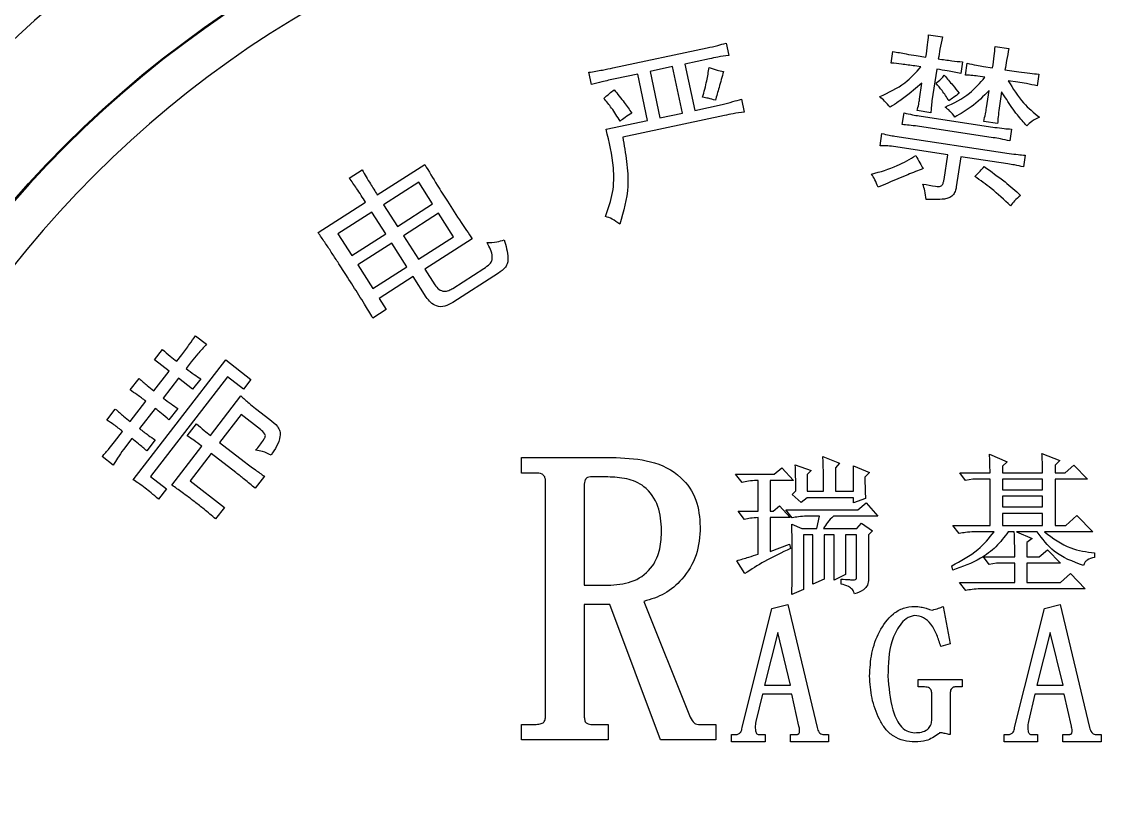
# Model space of a CAD drawing. Header units: millimetres. Extents: x 2320 to 4000, y 933 to 2121.
# Drawn here: x 3435.5 to 3507, y 1900.3 to 1952 of the extents above; entities that cross this region are included whole.
import ezdxf

# ---------------------------------------------------------------- set-up
doc = ezdxf.new("R2010")
doc.units = ezdxf.units.MM

msp = doc.modelspace()

# ---------------------------------------------------------------- linework, layer by layer
at = {"color": 7, "linetype": 'Continuous', "lineweight": 25}
for p, q in [((3494.814, 1951.144), (3495.715, 1951.008)), ((3481.561, 1950.604), (3481.732, 1949.801)), ((3499.171, 1950.393), (3500.072, 1950.257)), ((3474.161, 1948.986), (3480.32, 1950.296)), ((3492.369, 1949.302), (3492.485, 1950.068)), ((3494.009, 1949.79), (3494.641, 1949.696)), ((3478.063, 1949.068), (3476.59, 1948.755)), ((3478.708, 1946.033), (3478.063, 1949.068)), ((3480.473, 1949.582), (3478.867, 1949.24)), ((3478.867, 1949.24), (3479.512, 1946.205)), ((3494.312, 1949.054), (3493.906, 1949.115)), ((3495.348, 1948.898), (3495.035, 1946.824)), ((3497.034, 1949.379), (3496.918, 1948.613)), ((3497.228, 1948.52), (3497.344, 1949.287)), ((3498.418, 1949.078), (3499.003, 1948.989)), ((3472.76, 1947.894), (3472.59, 1948.698)), ((3475.786, 1948.585), (3474.314, 1948.271)), ((3476.431, 1945.55), (3475.786, 1948.585)), ((3476.59, 1948.755), (3477.235, 1945.72)), ((3498.496, 1948.376), (3498.044, 1948.443)), ((3499.815, 1948.866), (3500.716, 1948.731)), ((3502.029, 1948.578), (3501.913, 1947.811)), ((3494.381, 1947.985), (3493.538, 1947.281)), ((3494.225, 1946.947), (3494.381, 1947.985)), ((3498.607, 1946.376), (3498.779, 1947.503)), ((3500.658, 1948.047), (3500.027, 1948.143)), ((3482.57, 1946.948), (3482.75, 1946.099)), ((3499.597, 1947.424), (3499.432, 1946.343)), ((3477.235, 1945.72), (3478.708, 1946.033)), ((3479.512, 1946.205), (3481.297, 1946.584)), ((3493.095, 1945.275), (3493.211, 1946.041)), ((3494.966, 1946.053), (3494.065, 1946.189)), ((3473.71, 1944.972), (3476.431, 1945.55)), ((3481.449, 1945.87), (3474.798, 1944.457)), ((3494.196, 1945.846), (3499.151, 1945.096)), ((3499.328, 1945.346), (3498.427, 1945.482)), ((3491.641, 1943.882), (3491.764, 1944.694)), ((3499.048, 1944.421), (3494.093, 1945.171)), ((3500.239, 1944.979), (3500.123, 1944.212)), ((3492.613, 1944.519), (3500.092, 1943.387)), ((3496.071, 1943.304), (3492.51, 1943.843)), ((3495.825, 1941.683), (3496.071, 1943.304)), ((3496.926, 1943.176), (3496.626, 1941.194)), ((3499.99, 1942.712), (3496.926, 1943.176)), ((3501.135, 1943.276), (3501.019, 1942.509)), ((3458.735, 1940.687), (3461.839, 1942.671)), ((3456.905, 1941.782), (3457.747, 1942.319)), ((3461.452, 1941.505), (3459.153, 1940.035)), ((3462.358, 1940.087), (3461.452, 1941.505)), ((3454.867, 1938.213), (3457.969, 1940.197)), ((3459.153, 1940.035), (3460.059, 1938.617)), ((3460.059, 1938.617), (3462.358, 1940.087)), ((3458.387, 1939.545), (3456.165, 1938.124)), ((3459.293, 1938.127), (3458.387, 1939.545)), ((3462.751, 1939.474), (3460.452, 1938.004)), ((3463.731, 1937.942), (3462.751, 1939.474)), ((3456.165, 1938.124), (3457.071, 1936.705)), ((3457.071, 1936.705), (3459.293, 1938.127)), ((3459.685, 1937.514), (3457.464, 1936.092)), ((3460.666, 1935.981), (3459.685, 1937.514)), ((3460.452, 1938.004), (3461.432, 1936.471)), ((3461.432, 1936.471), (3463.731, 1937.942)), ((3464.954, 1937.804), (3461.85, 1935.82)), ((3457.464, 1936.092), (3458.444, 1934.56)), ((3458.444, 1934.56), (3460.666, 1935.981)), ((3461.083, 1935.329), (3458.862, 1933.908)), ((3461.941, 1933.989), (3461.083, 1935.329)), ((3461.85, 1935.82), (3462.51, 1934.785)), ((3466.663, 1935.552), (3463.674, 1933.64)), ((3463.68, 1934.563), (3465.71, 1935.86)), ((3458.862, 1933.908), (3459.327, 1933.18)), ((3459.327, 1933.18), (3458.446, 1932.618)), ((3446.849, 1931.464), (3447.565, 1930.911)), ((3444.148, 1929.894), (3444.673, 1930.573)), ((3442.768, 1922.042), (3448.825, 1929.879)), ((3445.114, 1929.146), (3444.148, 1929.894)), ((3445.613, 1929.789), (3445.945, 1930.219)), ((3446.553, 1929.749), (3446.221, 1929.32)), ((3448.825, 1929.879), (3450.47, 1928.605)), ((3444.119, 1927.858), (3445.114, 1929.146)), ((3442.563, 1927.917), (3443.144, 1928.668)), ((3448.936, 1928.765), (3443.902, 1922.251)), ((3445.722, 1928.676), (3444.727, 1927.388)), ((3446.654, 1927.957), (3445.722, 1928.676)), ((3447.179, 1928.636), (3446.654, 1927.957)), ((3449.973, 1927.962), (3448.936, 1928.765)), ((3450.47, 1928.605), (3449.973, 1927.962)), ((3447.812, 1924.944), (3449.805, 1927.521)), ((3442.569, 1925.853), (3443.593, 1927.177)), ((3444.201, 1926.707), (3443.177, 1925.384)), ((3445.685, 1926.704), (3445.104, 1925.953)), ((3450.778, 1926.711), (3451.71, 1925.992)), ((3441.042, 1925.948), (3441.594, 1926.664)), ((3449.832, 1926.3), (3448.42, 1924.474)), ((3451.085, 1925.331), (3449.832, 1926.3)), ((3446.302, 1924.912), (3446.911, 1925.7)), ((3441.545, 1924.528), (3442.071, 1925.208)), ((3442.679, 1924.738), (3442.126, 1924.023)), ((3444.206, 1924.644), (3443.654, 1923.928)), ((3445.296, 1921.688), (3447.258, 1924.228)), ((3448.42, 1924.474), (3450.032, 1923.228)), ((3441.451, 1923), (3440.735, 1923.553)), ((3447.866, 1923.758), (3446.485, 1921.97)), ((3449.478, 1922.512), (3447.866, 1923.758)), ((3468.179, 1923.491), (3474.373, 1923.491)), ((3468.179, 1922.479), (3468.179, 1923.491)), ((3487.9, 1923.571), (3488.991, 1923.115)), ((3498.799, 1923.718), (3499.967, 1923.221)), ((3499.967, 1923.221), (3499.658, 1922.926)), ((3502.234, 1923.757), (3503.401, 1923.301)), ((3503.401, 1923.301), (3503.092, 1923.001)), ((3469.06, 1922.479), (3468.179, 1922.479)), ((3482.188, 1922.404), (3484.712, 1922.404)), ((3482.605, 1921.871), (3482.188, 1922.404)), ((3484.712, 1922.404), (3485.212, 1922.829)), ((3485.212, 1922.829), (3485.981, 1921.986)), ((3486.087, 1923.022), (3487.138, 1922.642)), ((3487.138, 1922.642), (3486.867, 1922.374)), ((3488.991, 1923.115), (3488.72, 1922.818)), ((3488.72, 1922.818), (3488.72, 1921.286)), ((3489.907, 1921.286), (3489.907, 1922.945)), ((3489.907, 1922.945), (3490.958, 1922.524)), ((3490.958, 1922.524), (3490.65, 1922.219)), ((3497.241, 1922.002), (3496.869, 1922.497)), ((3496.869, 1922.497), (3498.838, 1922.497)), ((3499.658, 1922.926), (3499.658, 1922.497)), ((3499.658, 1922.497), (3502.272, 1922.497)), ((3503.092, 1923.001), (3503.092, 1922.497)), ((3503.092, 1922.497), (3503.755, 1922.497)), ((3503.755, 1922.497), (3504.327, 1923)), ((3504.327, 1923), (3505.215, 1922.079)), ((3443.902, 1922.251), (3444.939, 1921.448)), ((3446.485, 1921.97), (3448.74, 1920.226)), ((3451.349, 1922.269), (3450.74, 1921.481)), ((3469.752, 1906.636), (3469.752, 1921.878)), ((3473.816, 1922.226), (3472.693, 1922.226)), ((3483.655, 1921.986), (3483.556, 1921.986)), ((3483.655, 1919.981), (3483.655, 1921.986)), ((3485.981, 1921.986), (3484.437, 1921.986)), ((3484.437, 1921.986), (3484.437, 1919.981)), ((3486.867, 1922.374), (3486.867, 1921.286)), ((3497.72, 1922.079), (3497.241, 1922.002)), ((3498.838, 1922.079), (3497.72, 1922.079)), ((3498.838, 1919.049), (3498.838, 1922.079)), ((3499.658, 1922.079), (3499.658, 1921.379)), ((3502.272, 1922.079), (3499.658, 1922.079)), ((3502.272, 1921.379), (3502.272, 1922.079)), ((3505.215, 1922.079), (3503.092, 1922.079)), ((3503.092, 1922.079), (3503.092, 1919.049)), ((3444.939, 1921.448), (3444.414, 1920.769)), ((3472.282, 1921.649), (3472.282, 1915.142)), ((3485.893, 1921.08), (3486.125, 1921.313)), ((3486.486, 1920.559), (3485.893, 1921.08)), ((3486.867, 1921.286), (3487.939, 1921.286)), ((3488.72, 1921.286), (3489.907, 1921.286)), ((3499.658, 1921.379), (3502.272, 1921.379)), ((3484.635, 1919.981), (3485.057, 1920.329)), ((3485.057, 1920.329), (3485.749, 1919.563)), ((3486.863, 1920.868), (3486.486, 1920.559)), ((3489.907, 1920.868), (3486.863, 1920.868)), ((3489.907, 1920.52), (3489.907, 1920.868)), ((3490.689, 1920.81), (3489.907, 1920.52)), ((3490.192, 1920.074), (3490.734, 1920.537)), ((3490.734, 1920.537), (3491.499, 1919.656)), ((3499.658, 1920.961), (3499.658, 1920.26)), ((3502.272, 1920.961), (3499.658, 1920.961)), ((3499.658, 1920.26), (3502.272, 1920.26)), ((3502.272, 1920.26), (3502.272, 1920.961)), ((3448.74, 1920.226), (3448.159, 1919.475)), ((3482.759, 1919.448), (3482.343, 1919.981)), ((3482.343, 1919.981), (3483.655, 1919.981)), ((3483.655, 1917.176), (3483.655, 1919.563)), ((3484.437, 1919.981), (3484.635, 1919.981)), ((3485.749, 1919.563), (3484.437, 1919.563)), ((3484.437, 1919.563), (3484.437, 1917.357)), ((3485.884, 1919.541), (3485.469, 1920.074)), ((3485.469, 1920.074), (3490.192, 1920.074)), ((3487.668, 1919.656), (3486.835, 1919.656)), ((3487.492, 1918.862), (3487.668, 1919.656)), ((3491.499, 1919.656), (3488.583, 1919.656)), ((3499.658, 1919.843), (3499.658, 1919.049)), ((3502.272, 1919.843), (3499.658, 1919.843)), ((3502.272, 1919.049), (3502.272, 1919.843)), ((3503.793, 1919.049), (3504.521, 1919.704)), ((3504.521, 1919.704), (3505.562, 1918.631)), ((3485.893, 1917.943), (3485.855, 1919.132)), ((3485.855, 1919.132), (3486.515, 1918.862)), ((3486.515, 1918.862), (3487.492, 1918.862)), ((3487.948, 1918.862), (3490.109, 1918.862)), ((3490.109, 1918.862), (3490.431, 1919.209)), ((3490.431, 1919.209), (3491.152, 1918.692)), ((3496.823, 1918.514), (3496.406, 1919.049)), ((3496.406, 1919.049), (3498.838, 1919.049)), ((3499.658, 1919.049), (3502.272, 1919.049)), ((3503.092, 1919.049), (3503.793, 1919.049)), ((3487.245, 1918.444), (3486.636, 1918.444)), ((3486.636, 1918.444), (3486.636, 1914.868)), ((3487.245, 1915.203), (3487.245, 1918.444)), ((3488.634, 1918.444), (3487.987, 1918.444)), ((3487.987, 1918.444), (3487.987, 1915.538)), ((3488.634, 1915.472), (3488.634, 1918.444)), ((3490.101, 1918.444), (3489.377, 1918.444)), ((3489.377, 1918.444), (3489.377, 1915.852)), ((3490.101, 1915.64), (3490.101, 1918.444)), ((3491.152, 1918.692), (3490.881, 1918.443)), ((3490.881, 1918.443), (3490.881, 1915.552)), ((3499.108, 1918.631), (3497.774, 1918.631)), ((3500.423, 1918.631), (3500.025, 1918.631)), ((3501.921, 1918.631), (3500.57, 1918.631)), ((3500.57, 1918.631), (3501.588, 1918.187)), ((3501.588, 1918.187), (3501.24, 1917.925)), ((3505.562, 1918.631), (3502.397, 1918.631)), ((3484.437, 1917.357), (3485.711, 1917.82)), ((3485.711, 1917.82), (3485.787, 1917.543)), ((3485.893, 1915.523), (3485.893, 1917.943)), ((3501.24, 1917.925), (3501.24, 1916.998)), ((3502.057, 1916.998), (3502.591, 1917.461)), ((3502.591, 1917.461), (3503.44, 1916.58)), ((3482.791, 1915.897), (3482.265, 1916.742)), ((3498.784, 1916.503), (3498.413, 1916.998)), ((3498.413, 1916.998), (3500.459, 1916.998)), ((3501.24, 1916.998), (3502.057, 1916.998)), ((3505.679, 1917.256), (3505.679, 1916.963)), ((3496.396, 1916.122), (3496.329, 1916.419)), ((3499.263, 1916.58), (3498.784, 1916.503)), ((3500.459, 1916.58), (3499.263, 1916.58)), ((3500.459, 1915.321), (3500.459, 1916.58)), ((3503.44, 1916.58), (3501.24, 1916.58)), ((3501.24, 1916.58), (3501.24, 1915.321)), ((3485.855, 1914.53), (3485.893, 1915.523)), ((3487.987, 1915.538), (3487.245, 1915.203)), ((3489.377, 1915.852), (3488.634, 1915.472)), ((3489.097, 1915.21), (3489.097, 1915.538)), ((3497.246, 1914.788), (3496.831, 1915.321)), ((3496.831, 1915.321), (3500.459, 1915.321)), ((3501.24, 1915.321), (3503.446, 1915.321)), ((3503.446, 1915.321), (3504.096, 1915.9)), ((3504.096, 1915.9), (3505.061, 1914.903)), ((3472.282, 1915.142), (3474.021, 1915.142)), ((3486.636, 1914.868), (3485.855, 1914.53)), ((3505.061, 1914.903), (3498.197, 1914.903)), ((3473.958, 1913.877), (3472.282, 1913.877)), ((3472.282, 1913.877), (3472.282, 1906.616)), ((3477.267, 1905.023), (3473.958, 1913.877)), ((3476.18, 1914.079), (3479.16, 1906.612)), ((3484.564, 1913.61), (3485.603, 1913.877)), ((3485.603, 1913.877), (3487.519, 1905.835)), ((3502.393, 1913.61), (3503.432, 1913.877)), ((3503.432, 1913.877), (3505.348, 1905.835)), ((3482.617, 1905.822), (3484.564, 1913.61)), ((3495.77, 1913.758), (3496.229, 1911.314)), ((3500.446, 1905.822), (3502.393, 1913.61)), ((3484.944, 1912.042), (3484.066, 1908.605)), ((3485.783, 1908.605), (3484.944, 1912.042)), ((3502.773, 1912.042), (3501.895, 1908.605)), ((3503.612, 1908.605), (3502.773, 1912.042)), ((3496.229, 1911.314), (3495.615, 1911.121)), ((3494.138, 1908.485), (3494.138, 1908.964)), ((3494.138, 1908.964), (3497.023, 1908.964)), ((3497.023, 1908.964), (3497.023, 1908.485)), ((3484.066, 1908.605), (3485.783, 1908.605)), ((3494.555, 1908.485), (3494.138, 1908.485)), ((3497.023, 1908.485), (3496.534, 1908.485)), ((3501.895, 1908.605), (3503.612, 1908.605)), ((3483.937, 1908.005), (3483.514, 1906.228)), ((3485.856, 1908.005), (3483.937, 1908.005)), ((3486.33, 1905.925), (3485.856, 1908.005)), ((3495.031, 1906.296), (3495.031, 1907.998)), ((3496.229, 1908.043), (3496.229, 1905.369)), ((3501.766, 1908.005), (3501.343, 1906.228)), ((3503.685, 1908.005), (3501.766, 1908.005)), ((3504.159, 1905.925), (3503.685, 1908.005)), ((3468.179, 1905.023), (3468.179, 1906.035)), ((3468.179, 1906.035), (3469.06, 1906.035)), ((3472.717, 1906.035), (3473.851, 1906.035)), ((3473.851, 1906.035), (3473.851, 1905.023)), ((3479.749, 1906.035), (3480.884, 1906.035)), ((3480.884, 1906.035), (3480.884, 1905.023)), ((3481.922, 1904.89), (3481.922, 1905.369)), ((3481.922, 1905.369), (3482.19, 1905.369)), ((3483.729, 1905.369), (3484.117, 1905.369)), ((3484.117, 1905.369), (3484.117, 1904.89)), ((3485.781, 1904.89), (3485.781, 1905.369)), ((3485.781, 1905.369), (3486.1, 1905.369)), ((3487.886, 1905.369), (3488.273, 1905.369)), ((3488.273, 1905.369), (3488.273, 1904.89)), ((3499.751, 1904.89), (3499.751, 1905.369)), ((3499.751, 1905.369), (3500.019, 1905.369)), ((3501.558, 1905.369), (3501.946, 1905.369)), ((3501.946, 1905.369), (3501.946, 1904.89)), ((3503.61, 1904.89), (3503.61, 1905.369)), ((3503.61, 1905.369), (3503.928, 1905.369)), ((3505.715, 1905.369), (3506.102, 1905.369)), ((3506.102, 1905.369), (3506.102, 1904.89)), ((3473.851, 1905.023), (3468.179, 1905.023)), ((3480.884, 1905.023), (3477.267, 1905.023)), ((3484.117, 1904.89), (3481.922, 1904.89)), ((3488.273, 1904.89), (3485.781, 1904.89)), ((3501.946, 1904.89), (3499.751, 1904.89)), ((3506.102, 1904.89), (3503.61, 1904.89))]:
    msp.add_line(p, q, dxfattribs=at)
msp.add_circle((3488.628, 1893.558), 71.202, dxfattribs=at)
for centre, radius, start, end in [((3488.625, 1893.555), 80, 100.30599, 169.69399), ((3488.625, 1893.555), 80, 10.30621, 79.69381), ((3488.627, 1893.558), 78.5, 100.30599, 169.69399), ((3488.627, 1893.558), 78.5, 10.30621, 79.69381), ((3488.63, 1893.56), 71.137, 270.00008, 179.99995), ((3488.635, 1893.566), 68.457, 90.00009, 359.99993)]:
    msp.add_arc(centre, radius, start, end, dxfattribs=at)
msp.add_open_spline([(3409.515, 1908.27), (3410.065, 1910.905), (3411.166, 1916.176), (3413.816, 1923.821), (3417.167, 1931.174), (3421.256, 1938.149), (3426.024, 1944.677), (3431.426, 1950.691), (3437.406, 1956.131), (3443.904, 1960.939), (3450.852, 1965.072), (3458.185, 1968.469), (3465.812, 1971.168), (3471.076, 1972.302), (3473.708, 1972.869)], degree=3, dxfattribs=at)
for points, knots in [([(3502.333, 1972.959), (3504.969, 1972.409), (3510.24, 1971.308), (3517.884, 1968.657), (3525.238, 1965.307), (3532.212, 1961.217), (3538.741, 1956.45), (3544.751, 1951.046), (3550.206, 1945.073), (3554.96, 1938.549), (3558.067, 1933.64), (3559.355, 1930.828), (3559.523, 1930.462)], [0, 0, 0, 0, 0.109293, 0.218586, 0.327879, 0.437172, 0.546465, 0.655758, 0.765051, 0.874344, 0.983637, 1, 1, 1, 1]), ([(3488.635, 1962.022), (3491.275, 1961.934), (3496.667, 1961.753), (3504.794, 1960.253), (3512.959, 1957.754), (3520.953, 1954.13), (3528.557, 1949.419), (3535.552, 1943.69), (3541.574, 1937.256), (3546.558, 1930.359), (3550.506, 1923.229), (3553.532, 1915.834), (3555.614, 1908.342), (3556.866, 1900.908), (3557.018, 1895.982), (3557.092, 1893.565)], [0, 0, 0, 0, 0.073675, 0.150434, 0.229885, 0.311524, 0.394751, 0.478886, 0.563205, 0.640041, 0.715869, 0.790184, 0.862545, 0.932581, 1, 1, 1, 1]), ([(3494.641, 1949.696), (3494.68, 1949.966), (3494.751, 1950.447), (3494.795, 1950.931), (3494.814, 1951.144)], [0, 0, 0, 0, 0.560014, 1, 1, 1, 1]), ([(3480.32, 1950.296), (3480.553, 1950.348), (3480.969, 1950.441), (3481.381, 1950.554), (3481.561, 1950.604)], [0, 0, 0, 0, 0.5599983, 1, 1, 1, 1]), ([(3495.715, 1951.008), (3495.659, 1950.741), (3495.559, 1950.265), (3495.484, 1949.785), (3495.451, 1949.573)], [0, 0, 0, 0, 0.559978, 1, 1, 1, 1]), ([(3499.003, 1948.989), (3499.043, 1949.25), (3499.114, 1949.716), (3499.154, 1950.186), (3499.171, 1950.393)], [0, 0, 0, 0, 0.56003, 1, 1, 1, 1]), ([(3481.732, 1949.801), (3481.495, 1949.767), (3481.074, 1949.707), (3480.657, 1949.62), (3480.473, 1949.582)], [0, 0, 0, 0, 0.559976, 1, 1, 1, 1]), ([(3492.485, 1950.068), (3492.768, 1950.011), (3493.275, 1949.909), (3493.785, 1949.826), (3494.009, 1949.79)], [0, 0, 0, 0, 0.559995, 1, 1, 1, 1]), ([(3500.072, 1950.257), (3500.017, 1949.999), (3499.918, 1949.537), (3499.846, 1949.071), (3499.815, 1948.866)], [0, 0, 0, 0, 0.559986, 1, 1, 1, 1]), ([(3472.59, 1948.698), (3472.884, 1948.745), (3473.41, 1948.831), (3473.931, 1948.938), (3474.161, 1948.986)], [0, 0, 0, 0, 0.559989, 1, 1, 1, 1]), ([(3480.027, 1947.061), (3480.125, 1947.422), (3480.301, 1948.067), (3480.405, 1948.727), (3480.452, 1949.018)], [0, 0, 0, 0, 0.560024, 1, 1, 1, 1]), ([(3480.452, 1949.018), (3480.623, 1948.95), (3480.928, 1948.829), (3481.252, 1948.775), (3481.395, 1948.751)], [0, 0, 0, 0, 0.560084, 1, 1, 1, 1]), ([(3491.623, 1947.111), (3492.198, 1947.375), (3493.225, 1947.847), (3493.98, 1948.685), (3494.312, 1949.054)], [0, 0, 0, 0, 0.559521, 1, 1, 1, 1]), ([(3493.906, 1949.115), (3493.62, 1949.156), (3493.109, 1949.228), (3492.595, 1949.279), (3492.369, 1949.302)], [0, 0, 0, 0, 0.5599998, 1, 1, 1, 1]), ([(3496.918, 1948.613), (3496.626, 1948.672), (3496.105, 1948.778), (3495.579, 1948.861), (3495.348, 1948.898)], [0, 0, 0, 0, 0.559986, 1, 1, 1, 1]), ([(3495.451, 1949.573), (3495.746, 1949.531), (3496.272, 1949.456), (3496.801, 1949.403), (3497.034, 1949.379)], [0, 0, 0, 0, 0.55999, 1, 1, 1, 1]), ([(3497.344, 1949.287), (3497.543, 1949.241), (3497.899, 1949.16), (3498.26, 1949.103), (3498.418, 1949.078)], [0, 0, 0, 0, 0.55998, 1, 1, 1, 1]), ([(3474.314, 1948.271), (3474.023, 1948.206), (3473.502, 1948.09), (3472.987, 1947.954), (3472.76, 1947.894)], [0, 0, 0, 0, 0.559993, 1, 1, 1, 1]), ([(3481.395, 1948.751), (3481.297, 1948.399), (3481.122, 1947.77), (3480.943, 1947.142), (3480.864, 1946.865)], [0, 0, 0, 0, 0.559985, 1, 1, 1, 1]), ([(3495.303, 1947.983), (3495.415, 1948.068), (3495.614, 1948.22), (3495.772, 1948.415), (3495.842, 1948.5)], [0, 0, 0, 0, 0.5601689, 1, 1, 1, 1]), ([(3495.842, 1948.5), (3496.027, 1948.286), (3496.359, 1947.904), (3496.678, 1947.511), (3496.818, 1947.338)], [0, 0, 0, 0, 0.559994, 1, 1, 1, 1]), ([(3495.895, 1946.419), (3496.458, 1946.685), (3497.463, 1947.16), (3498.18, 1948.004), (3498.496, 1948.376)], [0, 0, 0, 0, 0.560057, 1, 1, 1, 1]), ([(3498.044, 1948.443), (3497.893, 1948.463), (3497.621, 1948.499), (3497.348, 1948.514), (3497.228, 1948.52)], [0, 0, 0, 0, 0.5599717, 1, 1, 1, 1]), ([(3500.716, 1948.731), (3500.96, 1948.697), (3501.397, 1948.635), (3501.836, 1948.595), (3502.029, 1948.578)], [0, 0, 0, 0, 0.5599822, 1, 1, 1, 1]), ([(3473.56, 1946.991), (3473.683, 1947.099), (3473.903, 1947.291), (3474.131, 1947.474), (3474.232, 1947.554)], [0, 0, 0, 0, 0.559968, 1, 1, 1, 1]), ([(3474.232, 1947.554), (3474.46, 1947.277), (3474.867, 1946.783), (3475.234, 1946.259), (3475.396, 1946.028)], [0, 0, 0, 0, 0.560049, 1, 1, 1, 1]), ([(3496.143, 1946.841), (3496.001, 1947.065), (3495.746, 1947.465), (3495.438, 1947.825), (3495.303, 1947.983)], [0, 0, 0, 0, 0.559999, 1, 1, 1, 1]), ([(3498.779, 1947.503), (3498.399, 1947.127), (3497.721, 1946.456), (3496.897, 1945.979), (3496.534, 1945.768)], [0, 0, 0, 0, 0.5596476, 1, 1, 1, 1]), ([(3500.027, 1948.143), (3500.336, 1947.636), (3500.887, 1946.73), (3501.704, 1946.058), (3502.063, 1945.762)], [0, 0, 0, 0, 0.560075, 1, 1, 1, 1]), ([(3501.913, 1947.811), (3501.68, 1947.862), (3501.264, 1947.951), (3500.843, 1948.018), (3500.658, 1948.047)], [0, 0, 0, 0, 0.559981, 1, 1, 1, 1]), ([(3474.624, 1945.491), (3474.447, 1945.786), (3474.13, 1946.314), (3473.734, 1946.784), (3473.56, 1946.991)], [0, 0, 0, 0, 0.559895, 1, 1, 1, 1]), ([(3480.864, 1946.865), (3480.711, 1946.914), (3480.437, 1947), (3480.152, 1947.042), (3480.027, 1947.061)], [0, 0, 0, 0, 0.559787, 1, 1, 1, 1]), ([(3481.297, 1946.584), (3481.536, 1946.648), (3481.962, 1946.763), (3482.384, 1946.891), (3482.57, 1946.948)], [0, 0, 0, 0, 0.560014, 1, 1, 1, 1]), ([(3492.3, 1946.41), (3492.178, 1946.545), (3491.96, 1946.786), (3491.726, 1947.012), (3491.623, 1947.111)], [0, 0, 0, 0, 0.559982, 1, 1, 1, 1]), ([(3493.538, 1947.281), (3493.313, 1947.109), (3492.912, 1946.803), (3492.487, 1946.53), (3492.3, 1946.41)], [0, 0, 0, 0, 0.559929, 1, 1, 1, 1]), ([(3494.065, 1946.189), (3494.102, 1946.329), (3494.169, 1946.579), (3494.208, 1946.835), (3494.225, 1946.947)], [0, 0, 0, 0, 0.559809, 1, 1, 1, 1]), ([(3495.035, 1946.824), (3495.016, 1946.681), (3494.983, 1946.425), (3494.971, 1946.167), (3494.966, 1946.053)], [0, 0, 0, 0, 0.559946, 1, 1, 1, 1]), ([(3496.818, 1947.338), (3496.697, 1947.239), (3496.48, 1947.062), (3496.246, 1946.909), (3496.143, 1946.841)], [0, 0, 0, 0, 0.5599148, 1, 1, 1, 1]), ([(3501.241, 1945.196), (3501.031, 1945.43), (3500.685, 1945.816), (3500.263, 1946.401), (3499.923, 1946.908), (3499.706, 1947.252), (3499.597, 1947.424)], [0, 0, 0, 0, 0.3399585, 0.5599599, 0.7799887, 1, 1, 1, 1]), ([(3475.396, 1946.028), (3475.245, 1945.937), (3474.977, 1945.773), (3474.732, 1945.577), (3474.624, 1945.491)], [0, 0, 0, 0, 0.560212, 1, 1, 1, 1]), ([(3482.75, 1946.099), (3482.506, 1946.064), (3482.07, 1946.001), (3481.638, 1945.91), (3481.449, 1945.87)], [0, 0, 0, 0, 0.559909, 1, 1, 1, 1]), ([(3493.211, 1946.041), (3493.394, 1945.999), (3493.72, 1945.924), (3494.051, 1945.87), (3494.196, 1945.846)], [0, 0, 0, 0, 0.560003, 1, 1, 1, 1]), ([(3496.534, 1945.768), (3496.432, 1945.908), (3496.251, 1946.156), (3496.004, 1946.338), (3495.895, 1946.419)], [0, 0, 0, 0, 0.55966, 1, 1, 1, 1]), ([(3498.427, 1945.482), (3498.466, 1945.648), (3498.535, 1945.944), (3498.585, 1946.244), (3498.607, 1946.376)], [0, 0, 0, 0, 0.560018, 1, 1, 1, 1]), ([(3499.432, 1946.343), (3499.409, 1946.157), (3499.367, 1945.825), (3499.34, 1945.492), (3499.328, 1945.346)], [0, 0, 0, 0, 0.559987, 1, 1, 1, 1]), ([(3502.063, 1945.762), (3501.893, 1945.68), (3501.589, 1945.533), (3501.347, 1945.299), (3501.241, 1945.196)], [0, 0, 0, 0, 0.560517, 1, 1, 1, 1]), ([(3473.661, 1939.269), (3473.85, 1939.782), (3474.228, 1940.808), (3474.237, 1942.781), (3473.91, 1944.14), (3473.71, 1944.972)], [0, 0, 0, 0, 0.279999, 0.559617, 1, 1, 1, 1]), ([(3491.764, 1944.694), (3491.921, 1944.655), (3492.202, 1944.587), (3492.487, 1944.539), (3492.613, 1944.519)], [0, 0, 0, 0, 0.5599706, 1, 1, 1, 1]), ([(3494.093, 1945.171), (3493.907, 1945.194), (3493.575, 1945.235), (3493.241, 1945.263), (3493.095, 1945.275)], [0, 0, 0, 0, 0.559973, 1, 1, 1, 1]), ([(3499.151, 1945.096), (3499.354, 1945.07), (3499.715, 1945.022), (3500.079, 1944.992), (3500.239, 1944.979)], [0, 0, 0, 0, 0.559981, 1, 1, 1, 1]), ([(3474.798, 1944.457), (3474.889, 1943.927), (3475.072, 1942.866), (3475.229, 1940.932), (3474.842, 1939.59), (3474.606, 1938.771)], [0, 0, 0, 0, 0.280556, 0.560904, 1, 1, 1, 1]), ([(3492.51, 1943.843), (3492.348, 1943.862), (3492.059, 1943.895), (3491.769, 1943.886), (3491.641, 1943.882)], [0, 0, 0, 0, 0.559898, 1, 1, 1, 1]), ([(3500.123, 1944.212), (3499.923, 1944.255), (3499.566, 1944.331), (3499.206, 1944.394), (3499.048, 1944.421)], [0, 0, 0, 0, 0.5600147, 1, 1, 1, 1]), ([(3491.085, 1942.031), (3491.655, 1942.193), (3492.674, 1942.482), (3493.587, 1943.016), (3493.989, 1943.251)], [0, 0, 0, 0, 0.559708, 1, 1, 1, 1]), ([(3493.989, 1943.251), (3494.073, 1943.089), (3494.224, 1942.801), (3494.387, 1942.52), (3494.459, 1942.397)], [0, 0, 0, 0, 0.559988, 1, 1, 1, 1]), ([(3500.092, 1943.387), (3500.287, 1943.361), (3500.633, 1943.315), (3500.982, 1943.288), (3501.135, 1943.276)], [0, 0, 0, 0, 0.559976, 1, 1, 1, 1]), ([(3461.839, 1942.671), (3462.109, 1942.219), (3462.591, 1941.411), (3463.098, 1940.619), (3463.322, 1940.271)], [0, 0, 0, 0, 0.559978, 1, 1, 1, 1]), ([(3497.837, 1941.885), (3497.956, 1942), (3498.167, 1942.207), (3498.358, 1942.432), (3498.442, 1942.531)], [0, 0, 0, 0, 0.560042, 1, 1, 1, 1]), ([(3498.442, 1942.531), (3498.908, 1942.205), (3499.739, 1941.622), (3500.497, 1940.946), (3500.83, 1940.648)], [0, 0, 0, 0, 0.560062, 1, 1, 1, 1]), ([(3501.019, 1942.509), (3500.828, 1942.553), (3500.487, 1942.631), (3500.142, 1942.687), (3499.99, 1942.712)], [0, 0, 0, 0, 0.559977, 1, 1, 1, 1]), ([(3457.969, 1940.197), (3457.777, 1940.497), (3457.433, 1941.033), (3457.066, 1941.553), (3456.905, 1941.782)], [0, 0, 0, 0, 0.560016, 1, 1, 1, 1]), ([(3457.747, 1942.319), (3457.924, 1942.01), (3458.242, 1941.459), (3458.585, 1940.923), (3458.735, 1940.687)], [0, 0, 0, 0, 0.559963, 1, 1, 1, 1]), ([(3491.51, 1941.184), (3491.443, 1941.348), (3491.324, 1941.642), (3491.158, 1941.912), (3491.085, 1942.031)], [0, 0, 0, 0, 0.5599499, 1, 1, 1, 1]), ([(3494.459, 1942.397), (3494.121, 1942.267), (3493.565, 1942.055), (3492.804, 1941.725), (3492.157, 1941.455), (3491.725, 1941.274), (3491.51, 1941.184)], [0, 0, 0, 0, 0.339981, 0.559988, 0.779994, 1, 1, 1, 1]), ([(3500.173, 1939.965), (3499.762, 1940.353), (3499.026, 1941.045), (3498.201, 1941.628), (3497.837, 1941.885)], [0, 0, 0, 0, 0.5597446, 1, 1, 1, 1]), ([(3494.444, 1941.384), (3494.721, 1941.336), (3495.067, 1941.275), (3495.478, 1941.215), (3495.701, 1941.269), (3495.787, 1941.479), (3495.812, 1941.615), (3495.825, 1941.683)], [0, 0, 0, 0, 0.501944, 0.62742, 0.749685, 0.8745, 1, 1, 1, 1]), ([(3494.661, 1940.384), (3494.634, 1940.574), (3494.586, 1940.913), (3494.487, 1941.24), (3494.444, 1941.384)], [0, 0, 0, 0, 0.559973, 1, 1, 1, 1]), ([(3496.626, 1941.194), (3496.606, 1941.096), (3496.565, 1940.901), (3496.409, 1940.636), (3496.153, 1940.463), (3495.561, 1940.344), (3495.061, 1940.366), (3494.661, 1940.384)], [0, 0, 0, 0, 0.125108, 0.249909, 0.374528, 0.499595, 1, 1, 1, 1]), ([(3500.83, 1940.648), (3500.695, 1940.532), (3500.455, 1940.325), (3500.259, 1940.075), (3500.173, 1939.965)], [0, 0, 0, 0, 0.560058, 1, 1, 1, 1]), ([(3463.322, 1940.271), (3463.619, 1939.806), (3464.151, 1938.975), (3464.708, 1938.162), (3464.954, 1937.804)], [0, 0, 0, 0, 0.560011, 1, 1, 1, 1]), ([(3474.606, 1938.771), (3474.442, 1938.888), (3474.149, 1939.098), (3473.81, 1939.217), (3473.661, 1939.269)], [0, 0, 0, 0, 0.560728, 1, 1, 1, 1]), ([(3456.792, 1935.286), (3456.578, 1935.62), (3456.225, 1936.171), (3455.728, 1936.934), (3455.306, 1937.579), (3455.013, 1938.002), (3454.867, 1938.213)], [0, 0, 0, 0, 0.340004, 0.560006, 0.780008, 1, 1, 1, 1]), ([(3465.71, 1935.86), (3465.846, 1935.955), (3466.049, 1936.097), (3466.262, 1936.368), (3466.282, 1936.885), (3466.081, 1937.258), (3465.92, 1937.558)], [0, 0, 0, 0, 0.250378, 0.375384, 0.499124, 1, 1, 1, 1]), ([(3465.92, 1937.558), (3466.136, 1937.563), (3466.52, 1937.572), (3466.886, 1937.689), (3467.047, 1937.741)], [0, 0, 0, 0, 0.55983, 1, 1, 1, 1]), ([(3467.047, 1937.741), (3467.159, 1937.345), (3467.3, 1936.85), (3467.278, 1936.227), (3467.084, 1935.853), (3466.831, 1935.672), (3466.663, 1935.552)], [0, 0, 0, 0, 0.500786, 0.625786, 0.750524, 1, 1, 1, 1]), ([(3458.446, 1932.618), (3458.266, 1932.925), (3457.969, 1933.43), (3457.534, 1934.12), (3457.164, 1934.704), (3456.916, 1935.092), (3456.792, 1935.286)], [0, 0, 0, 0, 0.339955, 0.559969, 0.779985, 1, 1, 1, 1]), ([(3462.51, 1934.785), (3462.585, 1934.681), (3462.736, 1934.474), (3463.093, 1934.346), (3463.421, 1934.412), (3463.594, 1934.513), (3463.68, 1934.563)], [0, 0, 0, 0, 0.280433, 0.558464, 0.778886, 1, 1, 1, 1]), ([(3463.674, 1933.64), (3463.511, 1933.54), (3463.186, 1933.341), (3462.625, 1933.357), (3462.211, 1933.634), (3462.031, 1933.87), (3461.941, 1933.989)], [0, 0, 0, 0, 0.280758, 0.558556, 0.778818, 1, 1, 1, 1]), ([(3445.945, 1930.219), (3446.116, 1930.449), (3446.422, 1930.861), (3446.718, 1931.279), (3446.849, 1931.464)], [0, 0, 0, 0, 0.559993, 1, 1, 1, 1]), ([(3444.673, 1930.573), (3444.844, 1930.422), (3445.15, 1930.152), (3445.471, 1929.9), (3445.613, 1929.789)], [0, 0, 0, 0, 0.559975, 1, 1, 1, 1]), ([(3447.565, 1930.911), (3447.37, 1930.699), (3447.023, 1930.32), (3446.696, 1929.924), (3446.553, 1929.749)], [0, 0, 0, 0, 0.560036, 1, 1, 1, 1]), ([(3446.221, 1929.32), (3446.396, 1929.187), (3446.709, 1928.95), (3447.035, 1928.732), (3447.179, 1928.636)], [0, 0, 0, 0, 0.56, 1, 1, 1, 1]), ([(3443.144, 1928.668), (3443.322, 1928.512), (3443.641, 1928.234), (3443.973, 1927.973), (3444.119, 1927.858)], [0, 0, 0, 0, 0.560005, 1, 1, 1, 1]), ([(3443.593, 1927.177), (3443.404, 1927.32), (3443.067, 1927.575), (3442.717, 1927.812), (3442.563, 1927.917)], [0, 0, 0, 0, 0.559985, 1, 1, 1, 1]), ([(3449.805, 1927.521), (3449.983, 1927.365), (3450.3, 1927.086), (3450.632, 1926.825), (3450.778, 1926.711)], [0, 0, 0, 0, 0.559981, 1, 1, 1, 1]), ([(3445.104, 1925.953), (3444.94, 1926.098), (3444.646, 1926.359), (3444.337, 1926.601), (3444.201, 1926.707)], [0, 0, 0, 0, 0.559993, 1, 1, 1, 1]), ([(3444.727, 1927.388), (3444.903, 1927.256), (3445.217, 1927.021), (3445.542, 1926.801), (3445.685, 1926.704)], [0, 0, 0, 0, 0.5599826, 1, 1, 1, 1]), ([(3441.594, 1926.664), (3441.773, 1926.508), (3442.091, 1926.23), (3442.423, 1925.968), (3442.569, 1925.853)], [0, 0, 0, 0, 0.5600053, 1, 1, 1, 1]), ([(3451.71, 1925.992), (3451.884, 1925.845), (3452.146, 1925.626), (3452.388, 1925.224), (3452.369, 1924.52), (3452.044, 1924.035), (3451.784, 1923.647)], [0, 0, 0, 0, 0.250443, 0.375539, 0.499787, 1, 1, 1, 1]), ([(3442.071, 1925.208), (3441.883, 1925.352), (3441.547, 1925.608), (3441.196, 1925.844), (3441.042, 1925.948)], [0, 0, 0, 0, 0.560019, 1, 1, 1, 1]), ([(3443.177, 1925.384), (3443.366, 1925.241), (3443.703, 1924.986), (3444.053, 1924.749), (3444.206, 1924.644)], [0, 0, 0, 0, 0.559983, 1, 1, 1, 1]), ([(3446.911, 1925.7), (3447.075, 1925.554), (3447.368, 1925.293), (3447.677, 1925.051), (3447.812, 1924.944)], [0, 0, 0, 0, 0.559976, 1, 1, 1, 1]), ([(3450.775, 1923.97), (3450.956, 1924.188), (3451.183, 1924.459), (3451.382, 1924.788), (3451.424, 1924.929), (3451.329, 1925.129), (3451.193, 1925.241), (3451.085, 1925.331)], [0, 0, 0, 0, 0.500942, 0.626088, 0.68839, 0.750852, 1, 1, 1, 1]), ([(3443.654, 1923.928), (3443.476, 1924.084), (3443.158, 1924.363), (3442.825, 1924.624), (3442.679, 1924.738)], [0, 0, 0, 0, 0.559979, 1, 1, 1, 1]), ([(3447.258, 1924.228), (3447.083, 1924.36), (3446.77, 1924.597), (3446.445, 1924.816), (3446.302, 1924.912)], [0, 0, 0, 0, 0.55998, 1, 1, 1, 1]), ([(3440.735, 1923.553), (3440.889, 1923.733), (3441.164, 1924.054), (3441.429, 1924.383), (3441.545, 1924.528)], [0, 0, 0, 0, 0.560009, 1, 1, 1, 1]), ([(3442.126, 1924.023), (3441.996, 1923.834), (3441.764, 1923.498), (3441.547, 1923.153), (3441.451, 1923)], [0, 0, 0, 0, 0.5599466, 1, 1, 1, 1]), ([(3451.784, 1923.647), (3451.605, 1923.738), (3451.285, 1923.9), (3450.931, 1923.949), (3450.775, 1923.97)], [0, 0, 0, 0, 0.56002, 1, 1, 1, 1]), ([(3450.032, 1923.228), (3450.275, 1923.045), (3450.709, 1922.718), (3451.154, 1922.407), (3451.349, 1922.269)], [0, 0, 0, 0, 0.559994, 1, 1, 1, 1]), ([(3474.373, 1923.491), (3475.13, 1923.454), (3476.638, 1923.379), (3478.595, 1922.417), (3479.741, 1920.751), (3479.828, 1919.558), (3479.872, 1918.961)], [0, 0, 0, 0, 0.281039, 0.560276, 0.779633, 1, 1, 1, 1]), ([(3487.939, 1921.286), (3487.939, 1921.712), (3487.938, 1922.474), (3487.911, 1923.236), (3487.9, 1923.571)], [0, 0, 0, 0, 0.5600057, 1, 1, 1, 1]), ([(3498.838, 1922.497), (3498.835, 1922.725), (3498.83, 1923.132), (3498.808, 1923.539), (3498.799, 1923.718)], [0, 0, 0, 0, 0.559996, 1, 1, 1, 1]), ([(3502.272, 1922.497), (3502.27, 1922.733), (3502.266, 1923.153), (3502.244, 1923.573), (3502.234, 1923.757)], [0, 0, 0, 0, 0.5599887, 1, 1, 1, 1]), ([(3450.74, 1921.481), (3450.507, 1921.678), (3450.093, 1922.029), (3449.666, 1922.364), (3449.478, 1922.512)], [0, 0, 0, 0, 0.560001, 1, 1, 1, 1]), ([(3469.752, 1921.878), (3469.75, 1921.944), (3469.745, 1922.078), (3469.683, 1922.275), (3469.459, 1922.483), (3469.225, 1922.481), (3469.06, 1922.479)], [0, 0, 0, 0, 0.185924, 0.376141, 0.561387, 1, 1, 1, 1]), ([(3486.125, 1921.313), (3486.124, 1921.632), (3486.123, 1922.202), (3486.098, 1922.771), (3486.087, 1923.022)], [0, 0, 0, 0, 0.5599998, 1, 1, 1, 1]), ([(3443.546, 1921.496), (3443.405, 1921.604), (3443.153, 1921.796), (3442.886, 1921.967), (3442.768, 1922.042)], [0, 0, 0, 0, 0.559966, 1, 1, 1, 1]), ([(3472.693, 1922.226), (3472.625, 1922.218), (3472.522, 1922.207), (3472.408, 1922.13), (3472.28, 1921.968), (3472.281, 1921.79), (3472.282, 1921.649)], [0, 0, 0, 0, 0.2502, 0.376077, 0.501356, 1, 1, 1, 1]), ([(3477.342, 1918.736), (3477.308, 1919.268), (3477.24, 1920.329), (3476.361, 1921.631), (3475.066, 1922.171), (3474.233, 1922.208), (3473.816, 1922.226)], [0, 0, 0, 0, 0.2805488, 0.5587988, 0.7789009, 1, 1, 1, 1]), ([(3483.556, 1921.986), (3483.376, 1921.98), (3483.056, 1921.967), (3482.743, 1921.901), (3482.605, 1921.871)], [0, 0, 0, 0, 0.55994, 1, 1, 1, 1]), ([(3490.65, 1922.219), (3490.65, 1921.956), (3490.65, 1921.486), (3490.677, 1921.016), (3490.689, 1920.81)], [0, 0, 0, 0, 0.560029, 1, 1, 1, 1]), ([(3444.414, 1920.769), (3444.255, 1920.909), (3443.973, 1921.16), (3443.677, 1921.393), (3443.546, 1921.496)], [0, 0, 0, 0, 0.56, 1, 1, 1, 1]), ([(3446.79, 1920.59), (3446.516, 1920.801), (3446.025, 1921.178), (3445.519, 1921.532), (3445.296, 1921.688)], [0, 0, 0, 0, 0.560011, 1, 1, 1, 1]), ([(3448.159, 1919.475), (3447.908, 1919.689), (3447.46, 1920.071), (3446.995, 1920.432), (3446.79, 1920.59)], [0, 0, 0, 0, 0.559974, 1, 1, 1, 1]), ([(3483.655, 1919.563), (3483.486, 1919.554), (3483.184, 1919.539), (3482.889, 1919.476), (3482.759, 1919.448)], [0, 0, 0, 0, 0.559951, 1, 1, 1, 1]), ([(3486.835, 1919.656), (3486.656, 1919.649), (3486.336, 1919.637), (3486.022, 1919.57), (3485.884, 1919.541)], [0, 0, 0, 0, 0.559942, 1, 1, 1, 1]), ([(3488.583, 1919.656), (3488.446, 1919.523), (3488.2, 1919.285), (3488.025, 1918.992), (3487.948, 1918.862)], [0, 0, 0, 0, 0.559329, 1, 1, 1, 1]), ([(3479.872, 1918.961), (3479.832, 1918.334), (3479.754, 1917.084), (3478.806, 1915.578), (3477.591, 1914.503), (3476.649, 1914.22), (3476.18, 1914.079)], [0, 0, 0, 0, 0.280363, 0.559605, 0.780272, 1, 1, 1, 1]), ([(3474.021, 1915.142), (3474.541, 1915.195), (3475.579, 1915.299), (3476.786, 1916.244), (3477.285, 1917.513), (3477.323, 1918.328), (3477.342, 1918.736)], [0, 0, 0, 0, 0.279886, 0.558711, 0.778898, 1, 1, 1, 1]), ([(3496.329, 1916.419), (3496.93, 1916.731), (3498.004, 1917.29), (3498.77, 1918.221), (3499.108, 1918.631)], [0, 0, 0, 0, 0.5599236, 1, 1, 1, 1]), ([(3500.025, 1918.631), (3499.773, 1918.293), (3499.267, 1917.617), (3498.038, 1916.716), (3497.019, 1916.347), (3496.396, 1916.122)], [0, 0, 0, 0, 0.279968, 0.560229, 1, 1, 1, 1]), ([(3497.774, 1918.631), (3497.594, 1918.624), (3497.274, 1918.612), (3496.96, 1918.544), (3496.823, 1918.514)], [0, 0, 0, 0, 0.559904, 1, 1, 1, 1]), ([(3500.459, 1916.998), (3500.457, 1917.303), (3500.454, 1917.848), (3500.432, 1918.392), (3500.423, 1918.631)], [0, 0, 0, 0, 0.559998, 1, 1, 1, 1]), ([(3504.95, 1916.43), (3504.263, 1916.684), (3503.039, 1917.136), (3502.262, 1918.175), (3501.921, 1918.631)], [0, 0, 0, 0, 0.561095, 1, 1, 1, 1]), ([(3502.397, 1918.631), (3502.947, 1918.221), (3503.932, 1917.488), (3505.143, 1917.327), (3505.679, 1917.256)], [0, 0, 0, 0, 0.558187, 1, 1, 1, 1]), ([(3485.787, 1917.543), (3485.207, 1917.272), (3484.172, 1916.789), (3483.213, 1916.17), (3482.791, 1915.897)], [0, 0, 0, 0, 0.56035, 1, 1, 1, 1]), ([(3482.265, 1916.742), (3482.526, 1916.819), (3482.991, 1916.958), (3483.452, 1917.109), (3483.655, 1917.176)], [0, 0, 0, 0, 0.56, 1, 1, 1, 1]), ([(3505.679, 1916.963), (3505.503, 1916.92), (3505.257, 1916.859), (3505.02, 1916.631), (3504.974, 1916.497), (3504.95, 1916.43)], [0, 0, 0, 0, 0.559369, 0.779789, 1, 1, 1, 1]), ([(3489.097, 1915.538), (3489.278, 1915.528), (3489.55, 1915.513), (3489.859, 1915.494), (3490.014, 1915.502), (3490.068, 1915.544), (3490.088, 1915.573), (3490.1, 1915.605), (3490.1, 1915.628), (3490.101, 1915.64)], [0, 0, 0, 0, 0.500078, 0.750087, 0.874285, 0.905493, 0.937008, 0.968662, 1, 1, 1, 1]), ([(3490.881, 1915.552), (3490.871, 1915.413), (3490.852, 1915.136), (3490.501, 1914.757), (3490.168, 1914.639), (3489.965, 1914.568)], [0, 0, 0, 0, 0.279322, 0.559082, 1, 1, 1, 1]), ([(3489.965, 1914.568), (3489.929, 1914.67), (3489.858, 1914.876), (3489.527, 1915.102), (3489.26, 1915.169), (3489.097, 1915.21)], [0, 0, 0, 0, 0.278643, 0.558741, 1, 1, 1, 1]), ([(3498.197, 1914.903), (3498.018, 1914.896), (3497.698, 1914.884), (3497.384, 1914.817), (3497.246, 1914.788)], [0, 0, 0, 0, 0.559942, 1, 1, 1, 1]), ([(3490.956, 1909.2), (3490.982, 1909.7), (3491.034, 1910.698), (3491.542, 1912.119), (3492.273, 1913.161), (3493.148, 1913.689), (3493.648, 1913.735), (3493.898, 1913.758)], [0, 0, 0, 0, 0.250502, 0.500764, 0.750092, 0.875058, 1, 1, 1, 1]), ([(3493.877, 1913.158), (3493.69, 1913.106), (3493.312, 1913), (3492.808, 1912.383), (3492.192, 1911.167), (3492.17, 1909.987), (3492.155, 1909.2)], [0, 0, 0, 0, 0.1235026, 0.2488673, 0.4989384, 1, 1, 1, 1]), ([(3495.615, 1911.121), (3495.534, 1911.379), (3495.372, 1911.893), (3495.039, 1912.568), (3494.516, 1913.07), (3494.09, 1913.129), (3493.877, 1913.158)], [0, 0, 0, 0, 0.281143, 0.561734, 0.781208, 1, 1, 1, 1]), ([(3493.898, 1913.758), (3494.04, 1913.748), (3494.294, 1913.732), (3494.539, 1913.663), (3494.647, 1913.632)], [0, 0, 0, 0, 0.559728, 1, 1, 1, 1]), ([(3494.647, 1913.632), (3494.724, 1913.606), (3494.86, 1913.558), (3495.002, 1913.53), (3495.065, 1913.518)], [0, 0, 0, 0, 0.560487, 1, 1, 1, 1]), ([(3495.065, 1913.518), (3495.2, 1913.552), (3495.442, 1913.613), (3495.67, 1913.713), (3495.77, 1913.758)], [0, 0, 0, 0, 0.558272, 1, 1, 1, 1]), ([(3493.926, 1904.89), (3493.682, 1904.904), (3493.193, 1904.933), (3492.508, 1905.229), (3491.958, 1905.729), (3491.464, 1906.575), (3491.043, 1907.735), (3490.985, 1908.712), (3490.956, 1909.2)], [0, 0, 0, 0, 0.125038, 0.249874, 0.374768, 0.49985, 0.749889, 1, 1, 1, 1]), ([(3492.155, 1909.2), (3492.213, 1908.453), (3492.301, 1907.334), (3492.794, 1906.101), (3493.359, 1905.562), (3493.736, 1905.513), (3493.924, 1905.489)], [0, 0, 0, 0, 0.500529, 0.750512, 0.87539, 1, 1, 1, 1]), ([(3495.031, 1907.998), (3495.028, 1908.072), (3495.022, 1908.218), (3494.909, 1908.405), (3494.727, 1908.476), (3494.613, 1908.482), (3494.555, 1908.485)], [0, 0, 0, 0, 0.2810339, 0.5590828, 0.7790831, 1, 1, 1, 1]), ([(3496.534, 1908.485), (3496.509, 1908.482), (3496.459, 1908.478), (3496.367, 1908.433), (3496.276, 1908.341), (3496.234, 1908.193), (3496.231, 1908.093), (3496.229, 1908.043)], [0, 0, 0, 0, 0.1258816, 0.2512216, 0.5004711, 0.7499342, 1, 1, 1, 1]), ([(3469.06, 1906.035), (3469.174, 1906.039), (3469.331, 1906.046), (3469.527, 1906.1), (3469.669, 1906.199), (3469.746, 1906.399), (3469.75, 1906.557), (3469.752, 1906.636)], [0, 0, 0, 0, 0.31383, 0.437347, 0.560331, 0.779392, 1, 1, 1, 1]), ([(3472.282, 1906.616), (3472.284, 1906.539), (3472.288, 1906.385), (3472.348, 1906.161), (3472.534, 1906.054), (3472.656, 1906.041), (3472.717, 1906.035)], [0, 0, 0, 0, 0.28095, 0.559391, 0.778873, 1, 1, 1, 1]), ([(3479.16, 1906.612), (3479.23, 1906.464), (3479.328, 1906.258), (3479.555, 1906.058), (3479.684, 1906.043), (3479.749, 1906.035)], [0, 0, 0, 0, 0.560987, 0.779492, 1, 1, 1, 1]), ([(3483.514, 1906.228), (3483.501, 1906.159), (3483.478, 1906.036), (3483.473, 1905.911), (3483.471, 1905.856)], [0, 0, 0, 0, 0.559946, 1, 1, 1, 1]), ([(3493.924, 1905.489), (3494.067, 1905.496), (3494.352, 1905.509), (3494.73, 1905.667), (3494.97, 1905.963), (3495.011, 1906.185), (3495.031, 1906.296)], [0, 0, 0, 0, 0.280921, 0.560477, 0.779877, 1, 1, 1, 1]), ([(3501.343, 1906.228), (3501.33, 1906.159), (3501.307, 1906.036), (3501.302, 1905.911), (3501.3, 1905.856)], [0, 0, 0, 0, 0.559946, 1, 1, 1, 1]), ([(3482.19, 1905.369), (3482.255, 1905.376), (3482.385, 1905.391), (3482.567, 1905.555), (3482.598, 1905.721), (3482.617, 1905.822)], [0, 0, 0, 0, 0.281219, 0.559867, 1, 1, 1, 1]), ([(3483.471, 1905.856), (3483.476, 1905.752), (3483.482, 1905.623), (3483.534, 1905.476), (3483.581, 1905.413), (3483.651, 1905.375), (3483.703, 1905.371), (3483.729, 1905.369)], [0, 0, 0, 0, 0.499684, 0.625257, 0.749924, 0.874881, 1, 1, 1, 1]), ([(3486.1, 1905.369), (3486.144, 1905.371), (3486.207, 1905.374), (3486.285, 1905.392), (3486.344, 1905.428), (3486.37, 1905.51), (3486.375, 1905.572), (3486.377, 1905.603)], [0, 0, 0, 0, 0.313377, 0.43797, 0.560111, 0.779399, 1, 1, 1, 1]), ([(3486.377, 1905.603), (3486.375, 1905.664), (3486.372, 1905.774), (3486.343, 1905.879), (3486.33, 1905.925)], [0, 0, 0, 0, 0.559753, 1, 1, 1, 1]), ([(3487.519, 1905.835), (3487.554, 1905.722), (3487.604, 1905.565), (3487.748, 1905.402), (3487.84, 1905.38), (3487.886, 1905.369)], [0, 0, 0, 0, 0.560489, 0.780118, 1, 1, 1, 1]), ([(3495.467, 1905.42), (3495.206, 1905.241), (3494.738, 1904.921), (3494.175, 1904.899), (3493.926, 1904.89)], [0, 0, 0, 0, 0.55863, 1, 1, 1, 1]), ([(3495.645, 1905.489), (3495.607, 1905.488), (3495.538, 1905.487), (3495.489, 1905.44), (3495.467, 1905.42)], [0, 0, 0, 0, 0.559098, 1, 1, 1, 1]), ([(3496.229, 1905.369), (3496.12, 1905.39), (3495.924, 1905.426), (3495.73, 1905.47), (3495.645, 1905.489)], [0, 0, 0, 0, 0.560907, 1, 1, 1, 1]), ([(3500.019, 1905.369), (3500.084, 1905.376), (3500.213, 1905.391), (3500.395, 1905.555), (3500.427, 1905.721), (3500.446, 1905.822)], [0, 0, 0, 0, 0.281219, 0.559867, 1, 1, 1, 1]), ([(3501.3, 1905.856), (3501.305, 1905.752), (3501.311, 1905.623), (3501.363, 1905.476), (3501.41, 1905.413), (3501.48, 1905.375), (3501.532, 1905.371), (3501.558, 1905.369)], [0, 0, 0, 0, 0.499684, 0.625257, 0.749924, 0.874881, 1, 1, 1, 1]), ([(3503.928, 1905.369), (3503.973, 1905.371), (3504.036, 1905.374), (3504.114, 1905.392), (3504.173, 1905.428), (3504.199, 1905.51), (3504.203, 1905.572), (3504.206, 1905.603)], [0, 0, 0, 0, 0.313377, 0.43797, 0.560111, 0.779399, 1, 1, 1, 1]), ([(3504.206, 1905.603), (3504.204, 1905.664), (3504.201, 1905.774), (3504.172, 1905.879), (3504.159, 1905.925)], [0, 0, 0, 0, 0.559753, 1, 1, 1, 1]), ([(3505.348, 1905.835), (3505.383, 1905.722), (3505.433, 1905.565), (3505.577, 1905.402), (3505.669, 1905.38), (3505.715, 1905.369)], [0, 0, 0, 0, 0.560489, 0.780118, 1, 1, 1, 1])]:
    msp.add_open_spline(points, degree=3, knots=knots, dxfattribs=at)

doc.saveas('drawing.dxf')
